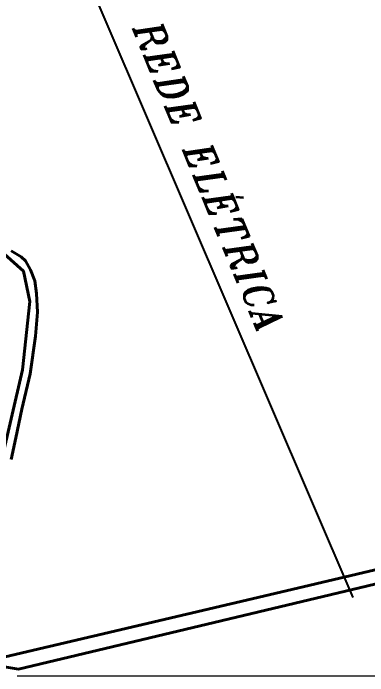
# Model space of a CAD drawing. Header units: millimetres. Extents: x 728997 to 731098, y 7795889 to 7798859.
# Drawn here: x 729663.3 to 729788.5, y 7796600 to 7796834 of the extents above; entities that cross this region are included whole.
import ezdxf
from ezdxf.enums import TextEntityAlignment as Align

# ---------------------------------------------------------------- set-up
doc = ezdxf.new("R2010")
doc.units = ezdxf.units.MM
for name, color, linetype, lineweight in [('0114000536', 1, 'Continuous', 40), ('0114000536003', 5, 'Continuous', 40), ('MALHA', 253, 'Continuous', 13)]:
    doc.layers.add(name, color=color, linetype=linetype, lineweight=lineweight)
doc.layers.add('REDE_DE_LUZ', color=6, linetype='Continuous')
doc.styles.add('ITALICT', font='italict', dxfattribs={"height": 0.2})

msp = doc.modelspace()

# ---------------------------------------------------------------- linework, layer by layer
at = {"layer": '0114000536', "linetype": 'Continuous'}
msp.add_lwpolyline([(729640.71, 7796617.81), (729642.34, 7796609.88), (729650.13, 7796604.81), (729665.19, 7796602.38), (729950.05, 7796670.2), (730183.75, 7797389.31), (730411.15, 7798112.59), (730262.94, 7798131.13), (730262.44, 7798140.21), (730156.95, 7798151.79), (729874.09, 7797481.04), (729573.82, 7796788.21), (729585.86, 7796781.02), (729589, 7796779.36), (729592.84, 7796777.56), (729602.08, 7796773.55), (729628.01, 7796762.64), (729653.82, 7796751.83), (729660.28, 7796748.83), (729666.93, 7796742.86), (729669.15, 7796732.2), (729666.54, 7796708), (729658.98, 7796674.99)], close=True, dxfattribs=at)
at = {"layer": '0114000536003'}
for points in [[(729662.55, 7796676.41), (729664.22, 7796684.08), (729666.37, 7796694.2), (729669.34, 7796706.65), (729671.19, 7796719.92), (729671.84, 7796728.38), (729671.54, 7796735.05), (729670.89, 7796739.45), (729669.4, 7796743.32), (729667.62, 7796746.48), (729666.13, 7796747.96), (729662.55, 7796750.05)], [(729930.04, 7796670.19), (729757.77, 7796629.55), (729658.34, 7796606.21)]]:
    msp.add_lwpolyline(points, dxfattribs=at)
at = {"layer": 'MALHA', "color": 252}
msp.add_lwpolyline([(729664.74, 7796600), (730997.47, 7796600)], dxfattribs=at)
at = {"layer": 'REDE_DE_LUZ', "color": 6, "linetype": 'Continuous'}
msp.add_lwpolyline([(729637.12, 7796967.99), (729783.32, 7796627.61)], dxfattribs=at)

# ---------------------------------------------------------------- texts
at = {"layer": 'REDE_DE_LUZ', "color": 6, "linetype": 'Continuous', "style": 'ITALICT', "width": 0.904479}
msp.add_text('REDE ELÉTRICA', height=10, rotation=292.3886, dxfattribs=at).set_placement((729705.54, 7796828.73), (729750.22, 7796720.28), align=Align.FIT)

doc.saveas('drawing.dxf')
